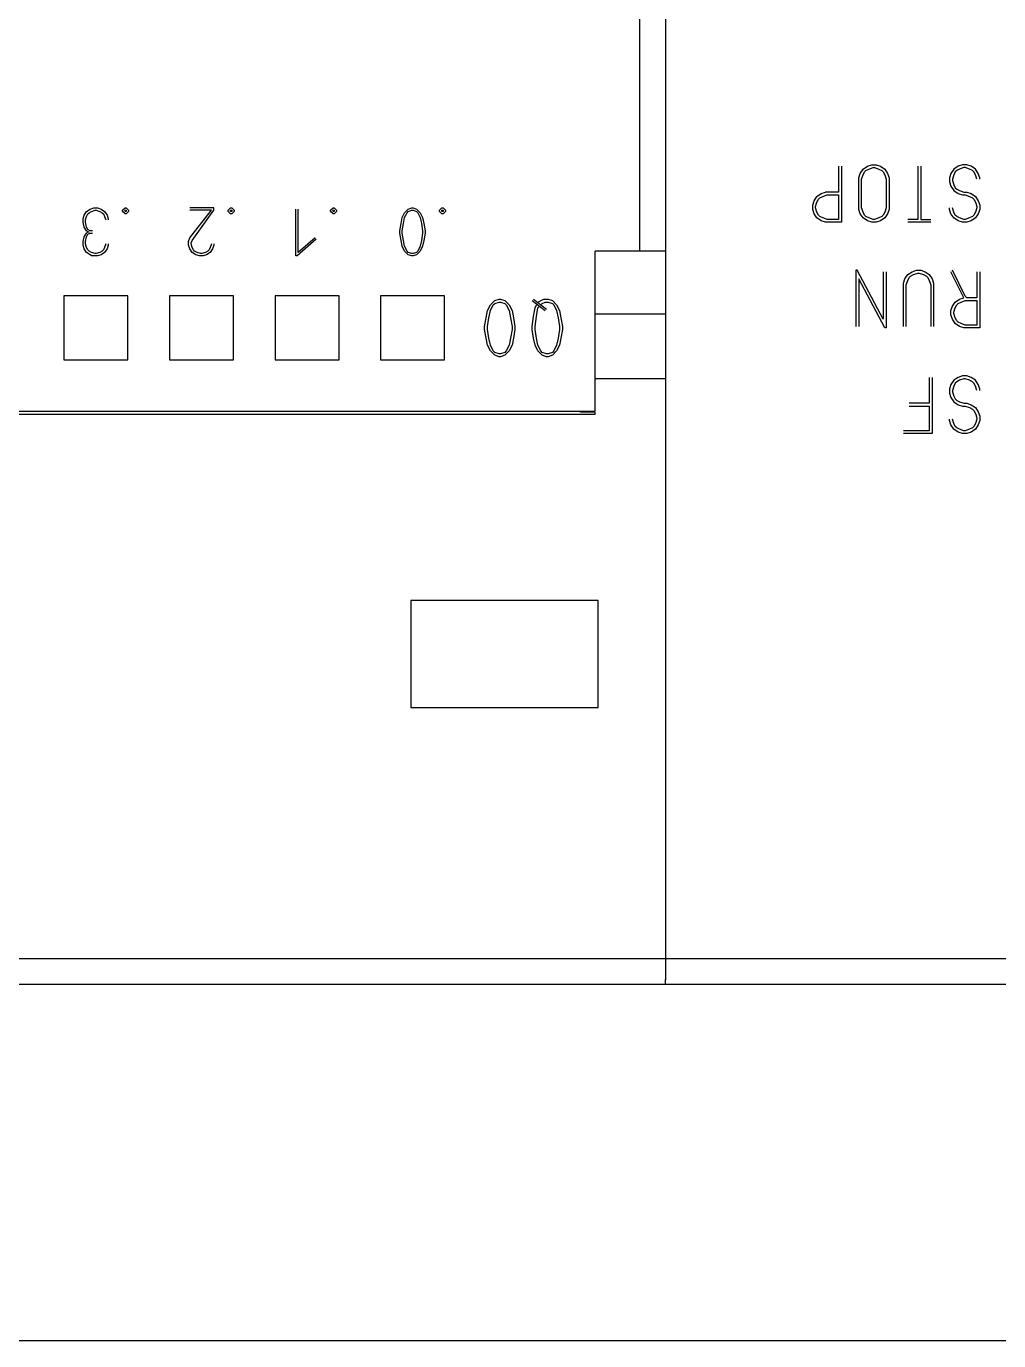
# Model space of a CAD drawing. Header units: inches. Extents: x 1238 to 1812, y 541 to 947.
# Drawn here: x 1505.17 to 1535.56, y 688.34 to 729.41 of the extents above; entities that cross this region are included whole.
import ezdxf

# ---------------------------------------------------------------- set-up
doc = ezdxf.new("R2010")
doc.units = ezdxf.units.IN
doc.header["$MEASUREMENT"] = 0
for name, color, linetype in [('0007LEVEL_0', 7, 'Continuous'), ('0007LEVEL_1', 7, 'Continuous'), ('8_ALL_NOTES_BALLOONS_SYMBOLS_GT', 7, 'Continuous'), ('RED_2.5mm^2', 1, 'Continuous')]:
    doc.layers.add(name, color=color, linetype=linetype)

msp = doc.modelspace()

# ---------------------------------------------------------------- linework, layer by layer
at = {"color": 7, "linetype": 'Continuous'}
for p, q in [((1525.148, 778.682), (1525.148, 700.282)), ((1522.948, 717.382), (1522.948, 722.382)), ((1525.148, 722.382), (1522.948, 722.382)), ((1506.348, 720.982), (1506.348, 718.982)), ((1508.348, 720.982), (1506.348, 720.982)), ((1508.348, 718.982), (1508.348, 720.982)), ((1509.648, 720.982), (1509.648, 718.982)), ((1511.648, 720.982), (1509.648, 720.982)), ((1511.648, 718.982), (1511.648, 720.982)), ((1512.948, 720.982), (1512.948, 718.982)), ((1514.948, 720.982), (1512.948, 720.982)), ((1514.948, 718.982), (1514.948, 720.982)), ((1516.248, 720.982), (1516.248, 718.982)), ((1518.248, 720.982), (1516.248, 720.982)), ((1518.248, 718.982), (1518.248, 720.982)), ((1525.148, 720.409), (1522.948, 720.409)), ((1506.348, 718.982), (1508.348, 718.982)), ((1509.648, 718.982), (1511.648, 718.982)), ((1512.948, 718.982), (1514.948, 718.982)), ((1516.248, 718.982), (1518.248, 718.982)), ((1525.148, 718.394), (1522.948, 718.394)), ((1369.748, 717.382), (1522.948, 717.382)), ((1369.748, 717.291), (1522.948, 717.291)), ((1522.948, 717.291), (1522.948, 717.35)), ((1517.188, 711.462), (1517.188, 708.122)), ((1523.048, 711.462), (1517.188, 711.462)), ((1523.048, 708.122), (1523.048, 711.462)), ((1517.188, 708.122), (1523.048, 708.122)), ((1502.728, 699.482), (1562.748, 699.482))]:
    msp.add_line(p, q, dxfattribs=at)
for points in [[(1522.948, 717.35), (1522.706, 717.351), (1522.546, 717.353), (1522.46, 717.356)], [(1525.148, 700.282), (1525.147, 699.975), (1525.145, 699.716), (1525.142, 699.543), (1525.138, 699.482)]]:
    msp.add_spline(points, degree=3, dxfattribs=at)
at = {"layer": '0007LEVEL_0', "color": 7, "linetype": 'Continuous'}
for p, q in [((1507.061, 723.619), (1507.173, 723.694)), ((1507.173, 723.694), (1507.286, 723.732)), ((1507.211, 723.619), (1507.323, 723.657)), ((1507.286, 723.732), (1507.398, 723.732)), ((1507.323, 723.657), (1507.361, 723.657)), ((1507.361, 723.657), (1507.473, 723.619)), ((1507.398, 723.732), (1507.511, 723.694)), ((1507.511, 723.694), (1507.623, 723.619)), ((1508.186, 723.657), (1508.261, 723.732)), ((1508.186, 723.619), (1508.186, 723.657)), ((1508.261, 723.732), (1508.298, 723.732)), ((1508.261, 723.619), (1508.261, 723.657)), ((1508.261, 723.657), (1508.298, 723.657)), ((1508.298, 723.732), (1508.373, 723.657)), ((1508.298, 723.657), (1508.298, 723.619)), ((1508.373, 723.657), (1508.373, 723.619)), ((1511.036, 723.732), (1510.286, 723.732)), ((1510.286, 722.794), (1510.961, 723.657)), ((1510.961, 723.657), (1510.286, 723.657)), ((1510.361, 722.719), (1511.036, 723.657)), ((1511.036, 723.657), (1511.036, 723.732)), ((1511.486, 723.657), (1511.561, 723.732)), ((1511.486, 723.619), (1511.486, 723.657)), ((1511.561, 723.732), (1511.598, 723.732)), ((1511.561, 723.619), (1511.561, 723.657)), ((1511.561, 723.657), (1511.598, 723.657)), ((1511.598, 723.732), (1511.673, 723.657)), ((1511.598, 723.657), (1511.598, 723.619)), ((1511.673, 723.657), (1511.673, 723.619)), ((1513.598, 722.232), (1513.598, 723.694)), ((1513.673, 722.344), (1513.673, 723.694)), ((1514.686, 723.657), (1514.761, 723.732)), ((1514.686, 723.619), (1514.686, 723.657)), ((1514.761, 723.732), (1514.798, 723.732)), ((1514.761, 723.619), (1514.761, 723.657)), ((1514.761, 723.657), (1514.798, 723.657)), ((1514.798, 723.732), (1514.873, 723.657)), ((1514.798, 723.657), (1514.798, 723.619)), ((1514.873, 723.657), (1514.873, 723.619)), ((1516.998, 723.582), (1517.111, 723.694)), ((1517.111, 723.694), (1517.223, 723.732)), ((1517.111, 723.619), (1517.223, 723.657)), ((1517.223, 723.732), (1517.261, 723.732)), ((1517.223, 723.657), (1517.261, 723.657)), ((1517.261, 723.732), (1517.373, 723.694)), ((1517.261, 723.657), (1517.373, 723.619)), ((1517.373, 723.694), (1517.486, 723.582)), ((1518.086, 723.657), (1518.161, 723.732)), ((1518.086, 723.619), (1518.086, 723.657)), ((1518.161, 723.732), (1518.198, 723.732)), ((1518.161, 723.619), (1518.161, 723.657)), ((1518.161, 723.657), (1518.198, 723.657)), ((1518.198, 723.732), (1518.273, 723.657)), ((1518.198, 723.657), (1518.198, 723.619)), ((1518.273, 723.657), (1518.273, 723.619)), ((1506.948, 723.394), (1506.986, 723.507)), ((1506.948, 723.282), (1506.948, 723.394)), ((1506.986, 723.132), (1506.948, 723.282)), ((1506.986, 723.507), (1507.061, 723.619)), ((1507.023, 723.357), (1507.061, 723.469)), ((1507.023, 723.282), (1507.023, 723.357)), ((1507.061, 723.132), (1507.023, 723.282)), ((1507.061, 723.469), (1507.098, 723.544)), ((1507.098, 723.544), (1507.136, 723.582)), ((1507.136, 723.582), (1507.211, 723.619)), ((1507.473, 723.619), (1507.548, 723.582)), ((1507.548, 723.582), (1507.586, 723.544)), ((1507.586, 723.544), (1507.623, 723.469)), ((1507.623, 723.619), (1507.698, 723.507)), ((1507.623, 723.469), (1507.661, 723.357)), ((1507.698, 723.507), (1507.736, 723.394)), ((1507.736, 723.394), (1507.736, 723.357)), ((1508.261, 723.544), (1508.186, 723.619)), ((1508.298, 723.619), (1508.261, 723.619)), ((1508.298, 723.544), (1508.261, 723.544)), ((1508.373, 723.619), (1508.298, 723.544)), ((1511.561, 723.544), (1511.486, 723.619)), ((1511.598, 723.619), (1511.561, 723.619)), ((1511.598, 723.544), (1511.561, 723.544)), ((1511.673, 723.619), (1511.598, 723.544)), ((1514.761, 723.544), (1514.686, 723.619)), ((1514.798, 723.619), (1514.761, 723.619)), ((1514.798, 723.544), (1514.761, 723.544)), ((1514.873, 723.619), (1514.798, 723.544)), ((1516.848, 723.019), (1516.886, 723.244)), ((1516.886, 723.244), (1516.923, 723.432)), ((1516.923, 723.432), (1516.998, 723.582)), ((1516.923, 723.019), (1516.961, 723.244)), ((1516.961, 723.244), (1516.998, 723.432)), ((1516.998, 723.432), (1517.073, 723.582)), ((1517.073, 723.582), (1517.111, 723.619)), ((1517.373, 723.619), (1517.411, 723.582)), ((1517.411, 723.582), (1517.486, 723.432)), ((1517.486, 723.582), (1517.561, 723.432)), ((1517.486, 723.432), (1517.523, 723.244)), ((1517.523, 723.244), (1517.561, 723.019)), ((1517.561, 723.432), (1517.598, 723.244)), ((1517.598, 723.244), (1517.636, 723.019)), ((1518.161, 723.544), (1518.086, 723.619)), ((1518.198, 723.619), (1518.161, 723.619)), ((1518.198, 723.544), (1518.161, 723.544)), ((1518.273, 723.619), (1518.198, 723.544)), ((1506.948, 722.682), (1506.986, 722.832)), ((1507.061, 723.019), (1506.986, 723.132)), ((1506.986, 722.832), (1507.061, 722.944)), ((1507.023, 722.682), (1507.061, 722.832)), ((1507.098, 723.057), (1507.061, 723.132)), ((1507.098, 722.982), (1507.061, 723.019)), ((1507.061, 722.944), (1507.098, 722.982)), ((1507.061, 722.832), (1507.098, 722.907)), ((1507.173, 723.019), (1507.098, 723.057)), ((1507.098, 722.982), (1507.136, 722.982)), ((1507.098, 722.907), (1507.173, 722.944)), ((1507.248, 723.019), (1507.173, 723.019)), ((1507.173, 722.944), (1507.248, 722.944)), ((1516.848, 722.944), (1516.848, 723.019)), ((1516.886, 722.719), (1516.848, 722.944)), ((1516.923, 722.944), (1516.923, 723.019)), ((1516.961, 722.719), (1516.923, 722.944)), ((1517.561, 722.944), (1517.523, 722.719)), ((1517.561, 723.019), (1517.561, 722.944)), ((1517.636, 722.944), (1517.598, 722.719)), ((1517.636, 723.019), (1517.636, 722.944)), ((1506.948, 722.569), (1506.948, 722.682)), ((1506.986, 722.457), (1506.948, 722.569)), ((1507.061, 722.344), (1506.986, 722.457)), ((1507.023, 722.607), (1507.023, 722.682)), ((1507.061, 722.494), (1507.023, 722.607)), ((1507.098, 722.419), (1507.061, 722.494)), ((1507.136, 722.382), (1507.098, 722.419)), ((1507.586, 722.419), (1507.548, 722.382)), ((1507.623, 722.494), (1507.586, 722.419)), ((1507.661, 722.607), (1507.623, 722.494)), ((1507.698, 722.457), (1507.623, 722.344)), ((1507.736, 722.569), (1507.698, 722.457)), ((1507.736, 722.607), (1507.736, 722.569)), ((1510.248, 722.682), (1510.286, 722.794)), ((1510.248, 722.569), (1510.248, 722.682)), ((1510.286, 722.457), (1510.248, 722.569)), ((1510.361, 722.344), (1510.286, 722.457)), ((1510.323, 722.644), (1510.361, 722.719)), ((1510.323, 722.607), (1510.323, 722.644)), ((1510.361, 722.494), (1510.323, 722.607)), ((1510.398, 722.419), (1510.361, 722.494)), ((1510.436, 722.382), (1510.398, 722.419)), ((1510.886, 722.419), (1510.848, 722.382)), ((1510.923, 722.494), (1510.886, 722.419)), ((1510.961, 722.607), (1510.923, 722.494)), ((1510.998, 722.457), (1510.923, 722.344)), ((1511.036, 722.569), (1510.998, 722.457)), ((1511.036, 722.607), (1511.036, 722.569)), ((1514.236, 722.757), (1513.636, 722.232)), ((1514.198, 722.794), (1513.673, 722.344)), ((1516.923, 722.532), (1516.886, 722.719)), ((1516.998, 722.382), (1516.923, 722.532)), ((1516.998, 722.532), (1516.961, 722.719)), ((1517.073, 722.382), (1516.998, 722.532)), ((1517.486, 722.532), (1517.411, 722.382)), ((1517.523, 722.719), (1517.486, 722.532)), ((1517.561, 722.532), (1517.486, 722.382)), ((1517.598, 722.719), (1517.561, 722.532)), ((1507.173, 722.269), (1507.061, 722.344)), ((1507.211, 722.344), (1507.136, 722.382)), ((1507.211, 722.232), (1507.173, 722.269)), ((1507.323, 722.307), (1507.211, 722.344)), ((1507.398, 722.232), (1507.211, 722.232)), ((1507.361, 722.307), (1507.323, 722.307)), ((1507.473, 722.344), (1507.361, 722.307)), ((1507.511, 722.269), (1507.398, 722.232)), ((1507.548, 722.382), (1507.473, 722.344)), ((1507.623, 722.344), (1507.511, 722.269)), ((1510.473, 722.269), (1510.361, 722.344)), ((1510.511, 722.344), (1510.436, 722.382)), ((1510.586, 722.232), (1510.473, 722.269)), ((1510.623, 722.307), (1510.511, 722.344)), ((1510.698, 722.232), (1510.586, 722.232)), ((1510.661, 722.307), (1510.623, 722.307)), ((1510.773, 722.344), (1510.661, 722.307)), ((1510.811, 722.269), (1510.698, 722.232)), ((1510.848, 722.382), (1510.773, 722.344)), ((1510.923, 722.344), (1510.811, 722.269)), ((1513.636, 722.232), (1513.598, 722.232)), ((1517.111, 722.269), (1516.998, 722.382)), ((1517.111, 722.344), (1517.073, 722.382)), ((1517.223, 722.307), (1517.111, 722.344)), ((1517.223, 722.232), (1517.111, 722.269)), ((1517.261, 722.307), (1517.223, 722.307)), ((1517.261, 722.232), (1517.223, 722.232)), ((1517.373, 722.344), (1517.261, 722.307)), ((1517.373, 722.269), (1517.261, 722.232)), ((1517.486, 722.382), (1517.373, 722.269)), ((1517.411, 722.382), (1517.373, 722.344)), ((1519.678, 720.702), (1519.813, 720.837)), ((1519.813, 720.837), (1519.948, 720.882)), ((1519.813, 720.747), (1519.948, 720.792)), ((1519.948, 720.882), (1519.993, 720.882)), ((1519.948, 720.792), (1519.993, 720.792)), ((1519.993, 720.882), (1520.128, 720.837)), ((1519.993, 720.792), (1520.128, 720.747)), ((1520.128, 720.837), (1520.263, 720.702)), ((1520.983, 720.837), (1521.388, 720.522)), ((1521.028, 720.882), (1521.433, 720.567)), ((1521.163, 720.792), (1521.343, 720.882)), ((1521.298, 720.747), (1521.388, 720.792)), ((1521.343, 720.882), (1521.478, 720.882)), ((1521.388, 720.792), (1521.478, 720.792)), ((1521.478, 720.882), (1521.613, 720.837)), ((1521.478, 720.792), (1521.613, 720.747)), ((1521.613, 720.837), (1521.748, 720.702)), ((1519.543, 720.297), (1519.588, 720.522)), ((1519.588, 720.522), (1519.678, 720.702)), ((1519.633, 720.297), (1519.678, 720.522)), ((1519.678, 720.522), (1519.768, 720.702)), ((1519.768, 720.702), (1519.813, 720.747)), ((1520.128, 720.747), (1520.173, 720.702)), ((1520.173, 720.702), (1520.263, 720.522)), ((1520.263, 720.702), (1520.353, 720.522)), ((1520.263, 720.522), (1520.308, 720.297)), ((1520.353, 720.522), (1520.398, 720.297)), ((1521.028, 720.342), (1521.073, 720.612)), ((1521.073, 720.612), (1521.118, 720.702)), ((1521.118, 720.342), (1521.163, 720.612)), ((1521.163, 720.612), (1521.208, 720.657)), ((1521.253, 720.702), (1521.298, 720.747)), ((1521.613, 720.747), (1521.658, 720.702)), ((1521.658, 720.702), (1521.748, 720.522)), ((1521.748, 720.702), (1521.838, 720.522)), ((1521.748, 720.522), (1521.793, 720.297)), ((1521.838, 720.522), (1521.883, 720.297)), ((1519.498, 720.027), (1519.543, 720.297)), ((1519.498, 719.937), (1519.498, 720.027)), ((1519.588, 720.027), (1519.633, 720.297)), ((1519.588, 719.937), (1519.588, 720.027)), ((1520.308, 720.297), (1520.353, 720.027)), ((1520.353, 720.027), (1520.353, 719.937)), ((1520.398, 720.297), (1520.443, 720.027)), ((1520.443, 720.027), (1520.443, 719.937)), ((1520.983, 720.027), (1521.028, 720.342)), ((1520.983, 719.937), (1520.983, 720.027)), ((1521.073, 720.027), (1521.118, 720.342)), ((1521.073, 719.937), (1521.073, 720.027)), ((1521.793, 720.297), (1521.838, 720.027)), ((1521.838, 720.027), (1521.838, 719.937)), ((1521.883, 720.297), (1521.928, 720.027)), ((1521.928, 720.027), (1521.928, 719.937)), ((1519.543, 719.667), (1519.498, 719.937)), ((1519.588, 719.442), (1519.543, 719.667)), ((1519.633, 719.667), (1519.588, 719.937)), ((1519.678, 719.442), (1519.633, 719.667)), ((1520.308, 719.667), (1520.263, 719.442)), ((1520.353, 719.937), (1520.308, 719.667)), ((1520.398, 719.667), (1520.353, 719.442)), ((1520.443, 719.937), (1520.398, 719.667)), ((1521.028, 719.667), (1520.983, 719.937)), ((1521.073, 719.442), (1521.028, 719.667)), ((1521.118, 719.667), (1521.073, 719.937)), ((1521.163, 719.442), (1521.118, 719.667)), ((1521.793, 719.667), (1521.748, 719.442)), ((1521.838, 719.937), (1521.793, 719.667)), ((1521.883, 719.667), (1521.838, 719.442)), ((1521.928, 719.937), (1521.883, 719.667)), ((1519.678, 719.262), (1519.588, 719.442)), ((1519.768, 719.262), (1519.678, 719.442)), ((1519.813, 719.127), (1519.678, 719.262)), ((1519.813, 719.217), (1519.768, 719.262)), ((1519.948, 719.172), (1519.813, 719.217)), ((1519.948, 719.082), (1519.813, 719.127)), ((1519.993, 719.172), (1519.948, 719.172)), ((1520.128, 719.217), (1519.993, 719.172)), ((1520.128, 719.127), (1519.993, 719.082)), ((1520.263, 719.262), (1520.128, 719.127)), ((1520.173, 719.262), (1520.128, 719.217)), ((1520.263, 719.442), (1520.173, 719.262)), ((1520.353, 719.442), (1520.263, 719.262)), ((1521.163, 719.262), (1521.073, 719.442)), ((1521.253, 719.262), (1521.163, 719.442)), ((1521.298, 719.127), (1521.163, 719.262)), ((1521.298, 719.217), (1521.253, 719.262)), ((1521.433, 719.172), (1521.298, 719.217)), ((1521.433, 719.082), (1521.298, 719.127)), ((1521.478, 719.172), (1521.433, 719.172)), ((1521.613, 719.217), (1521.478, 719.172)), ((1521.613, 719.127), (1521.478, 719.082)), ((1521.658, 719.262), (1521.613, 719.217)), ((1521.748, 719.262), (1521.613, 719.127)), ((1521.748, 719.442), (1521.658, 719.262)), ((1521.838, 719.442), (1521.748, 719.262)), ((1519.993, 719.082), (1519.948, 719.082)), ((1521.478, 719.082), (1521.433, 719.082))]:
    msp.add_line(p, q, dxfattribs=at)
at = {"layer": '0007LEVEL_1', "color": 7, "linetype": 'Continuous'}
for p, q in [((1530.558, 725.037), (1530.558, 724.227)), ((1530.648, 725.037), (1530.648, 723.282)), ((1531.233, 724.812), (1531.323, 724.947)), ((1531.323, 724.947), (1531.458, 725.037)), ((1531.368, 724.857), (1531.413, 724.902)), ((1531.413, 724.902), (1531.503, 724.947)), ((1531.458, 725.037), (1531.593, 725.082)), ((1531.503, 724.947), (1531.638, 724.992)), ((1531.593, 725.082), (1531.728, 725.082)), ((1531.638, 724.992), (1531.683, 724.992)), ((1531.683, 724.992), (1531.818, 724.947)), ((1531.728, 725.082), (1531.863, 725.037)), ((1531.818, 724.947), (1531.908, 724.902)), ((1531.863, 725.037), (1531.998, 724.947)), ((1531.908, 724.902), (1531.953, 724.857)), ((1531.998, 724.947), (1532.088, 724.812)), ((1533.033, 725.037), (1533.033, 723.372)), ((1533.123, 725.037), (1533.123, 723.372)), ((1534.158, 724.947), (1534.068, 724.812)), ((1534.293, 725.037), (1534.158, 724.947)), ((1534.248, 724.902), (1534.203, 724.857)), ((1534.338, 724.947), (1534.248, 724.902)), ((1534.428, 725.082), (1534.293, 725.037)), ((1534.473, 724.992), (1534.338, 724.947)), ((1534.563, 725.082), (1534.428, 725.082)), ((1534.518, 724.992), (1534.473, 724.992)), ((1534.653, 724.947), (1534.518, 724.992)), ((1534.698, 725.037), (1534.563, 725.082)), ((1534.743, 724.902), (1534.653, 724.947)), ((1534.833, 724.947), (1534.698, 725.037)), ((1534.788, 724.857), (1534.743, 724.902)), ((1534.923, 724.812), (1534.833, 724.947)), ((1531.188, 724.677), (1531.233, 724.812)), ((1531.188, 723.687), (1531.188, 724.677)), ((1531.278, 724.632), (1531.323, 724.767)), ((1531.278, 723.732), (1531.278, 724.632)), ((1531.323, 724.767), (1531.368, 724.857)), ((1531.953, 724.857), (1531.998, 724.767)), ((1531.998, 724.767), (1532.043, 724.632)), ((1532.043, 724.632), (1532.043, 723.732)), ((1532.088, 724.812), (1532.133, 724.677)), ((1532.133, 724.677), (1532.133, 723.687)), ((1534.068, 724.812), (1534.023, 724.677)), ((1534.023, 724.677), (1534.023, 724.542)), ((1534.023, 724.542), (1534.068, 724.407)), ((1534.158, 724.767), (1534.113, 724.632)), ((1534.113, 724.632), (1534.113, 724.587)), ((1534.113, 724.587), (1534.158, 724.452)), ((1534.203, 724.857), (1534.158, 724.767)), ((1534.833, 724.767), (1534.788, 724.857)), ((1534.878, 724.632), (1534.833, 724.767)), ((1534.968, 724.677), (1534.923, 724.812)), ((1534.968, 724.632), (1534.968, 724.677)), ((1529.793, 723.957), (1529.883, 724.092)), ((1529.883, 724.092), (1530.018, 724.182)), ((1529.973, 724.047), (1530.063, 724.092)), ((1530.018, 724.182), (1530.153, 724.227)), ((1530.063, 724.092), (1530.198, 724.137)), ((1530.558, 724.227), (1530.153, 724.227)), ((1530.198, 724.137), (1530.558, 724.137)), ((1530.558, 724.137), (1530.558, 723.372)), ((1534.068, 724.407), (1534.158, 724.272)), ((1534.158, 724.452), (1534.203, 724.362)), ((1534.158, 724.272), (1534.293, 724.182)), ((1534.203, 724.362), (1534.248, 724.317)), ((1534.248, 724.317), (1534.338, 724.272)), ((1534.293, 724.182), (1534.428, 724.137)), ((1534.338, 724.272), (1534.473, 724.227)), ((1534.428, 724.137), (1534.518, 724.137)), ((1534.473, 724.227), (1534.563, 724.227)), ((1534.518, 724.137), (1534.653, 724.092)), ((1534.563, 724.227), (1534.698, 724.182)), ((1534.653, 724.092), (1534.743, 724.047)), ((1534.698, 724.182), (1534.833, 724.092)), ((1534.833, 724.092), (1534.923, 723.957)), ((1529.748, 723.822), (1529.793, 723.957)), ((1529.748, 723.687), (1529.748, 723.822)), ((1529.793, 723.552), (1529.748, 723.687)), ((1529.838, 723.777), (1529.883, 723.912)), ((1529.838, 723.732), (1529.838, 723.777)), ((1529.883, 723.597), (1529.838, 723.732)), ((1529.883, 723.912), (1529.928, 724.002)), ((1529.928, 724.002), (1529.973, 724.047)), ((1531.233, 723.552), (1531.188, 723.687)), ((1531.323, 723.597), (1531.278, 723.732)), ((1532.043, 723.732), (1531.998, 723.597)), ((1532.133, 723.687), (1532.088, 723.552)), ((1534.023, 723.687), (1534.023, 723.732)), ((1534.068, 723.552), (1534.023, 723.687)), ((1534.158, 723.597), (1534.113, 723.732)), ((1534.743, 724.047), (1534.788, 724.002)), ((1534.788, 724.002), (1534.833, 723.912)), ((1534.833, 723.912), (1534.878, 723.777)), ((1534.878, 723.732), (1534.833, 723.597)), ((1534.878, 723.777), (1534.878, 723.732)), ((1534.923, 723.957), (1534.968, 723.822)), ((1534.968, 723.687), (1534.923, 723.552)), ((1534.968, 723.822), (1534.968, 723.687)), ((1529.883, 723.417), (1529.793, 723.552)), ((1529.928, 723.507), (1529.883, 723.597)), ((1530.018, 723.327), (1529.883, 723.417)), ((1529.973, 723.462), (1529.928, 723.507)), ((1530.063, 723.417), (1529.973, 723.462)), ((1530.153, 723.282), (1530.018, 723.327)), ((1530.198, 723.372), (1530.063, 723.417)), ((1530.648, 723.282), (1530.153, 723.282)), ((1530.558, 723.372), (1530.198, 723.372)), ((1531.323, 723.417), (1531.233, 723.552)), ((1531.368, 723.507), (1531.323, 723.597)), ((1531.458, 723.327), (1531.323, 723.417)), ((1531.413, 723.462), (1531.368, 723.507)), ((1531.503, 723.417), (1531.413, 723.462)), ((1531.593, 723.282), (1531.458, 723.327)), ((1531.638, 723.372), (1531.503, 723.417)), ((1531.728, 723.282), (1531.593, 723.282)), ((1531.683, 723.372), (1531.638, 723.372)), ((1531.818, 723.417), (1531.683, 723.372)), ((1531.863, 723.327), (1531.728, 723.282)), ((1531.908, 723.462), (1531.818, 723.417)), ((1531.998, 723.417), (1531.863, 723.327)), ((1531.953, 723.507), (1531.908, 723.462)), ((1531.998, 723.597), (1531.953, 723.507)), ((1532.088, 723.552), (1531.998, 723.417)), ((1533.033, 723.372), (1532.718, 723.372)), ((1533.438, 723.282), (1532.718, 723.282)), ((1533.123, 723.372), (1533.438, 723.372)), ((1534.158, 723.417), (1534.068, 723.552)), ((1534.203, 723.507), (1534.158, 723.597)), ((1534.293, 723.327), (1534.158, 723.417)), ((1534.248, 723.462), (1534.203, 723.507)), ((1534.338, 723.417), (1534.248, 723.462)), ((1534.428, 723.282), (1534.293, 723.327)), ((1534.473, 723.372), (1534.338, 723.417)), ((1534.563, 723.282), (1534.428, 723.282)), ((1534.518, 723.372), (1534.473, 723.372)), ((1534.653, 723.417), (1534.518, 723.372)), ((1534.698, 723.327), (1534.563, 723.282)), ((1534.743, 723.462), (1534.653, 723.417)), ((1534.833, 723.417), (1534.698, 723.327)), ((1534.788, 723.507), (1534.743, 723.462)), ((1534.833, 723.597), (1534.788, 723.507)), ((1534.923, 723.552), (1534.833, 723.417)), ((1531.098, 721.782), (1531.098, 720.027)), ((1531.143, 721.782), (1531.098, 721.782)), ((1531.953, 720.252), (1531.143, 721.782)), ((1531.953, 721.737), (1531.953, 720.252)), ((1532.043, 721.737), (1532.043, 719.982)), ((1532.628, 721.512), (1532.718, 721.647)), ((1532.718, 721.647), (1532.853, 721.737)), ((1532.763, 721.557), (1532.808, 721.602)), ((1532.808, 721.602), (1532.898, 721.647)), ((1532.853, 721.737), (1532.988, 721.782)), ((1532.898, 721.647), (1533.033, 721.692)), ((1532.988, 721.782), (1533.123, 721.782)), ((1533.033, 721.692), (1533.078, 721.692)), ((1533.078, 721.692), (1533.213, 721.647)), ((1533.123, 721.782), (1533.258, 721.737)), ((1533.213, 721.647), (1533.303, 721.602)), ((1533.258, 721.737), (1533.393, 721.647)), ((1533.303, 721.602), (1533.348, 721.557)), ((1533.393, 721.647), (1533.483, 721.512)), ((1534.473, 720.927), (1534.068, 721.737)), ((1534.518, 720.972), (1534.113, 721.782)), ((1534.878, 721.737), (1534.878, 720.927)), ((1534.968, 721.737), (1534.968, 719.982)), ((1531.188, 721.512), (1531.188, 720.027)), ((1531.998, 719.982), (1531.188, 721.512)), ((1532.583, 721.377), (1532.628, 721.512)), ((1532.583, 720.027), (1532.583, 721.377)), ((1532.673, 721.332), (1532.718, 721.467)), ((1532.673, 720.027), (1532.673, 721.332)), ((1532.718, 721.467), (1532.763, 721.557)), ((1533.348, 721.557), (1533.393, 721.467)), ((1533.393, 721.467), (1533.438, 721.332)), ((1533.438, 721.332), (1533.438, 720.027)), ((1533.483, 721.512), (1533.528, 721.377)), ((1533.528, 721.377), (1533.528, 720.027)), ((1534.113, 720.657), (1534.203, 720.792)), ((1534.203, 720.792), (1534.338, 720.882)), ((1534.293, 720.747), (1534.383, 720.792)), ((1534.338, 720.882), (1534.473, 720.927)), ((1534.383, 720.792), (1534.518, 720.837)), ((1534.563, 720.927), (1534.518, 720.972)), ((1534.518, 720.837), (1534.878, 720.837)), ((1534.878, 720.927), (1534.563, 720.927)), ((1534.878, 720.837), (1534.878, 720.072)), ((1534.068, 720.522), (1534.113, 720.657)), ((1534.068, 720.387), (1534.068, 720.522)), ((1534.113, 720.252), (1534.068, 720.387)), ((1534.158, 720.477), (1534.203, 720.612)), ((1534.158, 720.432), (1534.158, 720.477)), ((1534.203, 720.297), (1534.158, 720.432)), ((1534.203, 720.612), (1534.248, 720.702)), ((1534.248, 720.702), (1534.293, 720.747)), ((1532.043, 719.982), (1531.998, 719.982)), ((1534.203, 720.117), (1534.113, 720.252)), ((1534.248, 720.207), (1534.203, 720.297)), ((1534.338, 720.027), (1534.203, 720.117)), ((1534.293, 720.162), (1534.248, 720.207)), ((1534.383, 720.117), (1534.293, 720.162)), ((1534.473, 719.982), (1534.338, 720.027)), ((1534.518, 720.072), (1534.383, 720.117)), ((1534.968, 719.982), (1534.473, 719.982)), ((1534.878, 720.072), (1534.518, 720.072)), ((1533.393, 718.437), (1533.393, 717.627)), ((1533.483, 718.437), (1533.483, 716.682)), ((1534.158, 718.347), (1534.068, 718.212)), ((1534.293, 718.437), (1534.158, 718.347)), ((1534.248, 718.302), (1534.203, 718.257)), ((1534.338, 718.347), (1534.248, 718.302)), ((1534.428, 718.482), (1534.293, 718.437)), ((1534.473, 718.392), (1534.338, 718.347)), ((1534.563, 718.482), (1534.428, 718.482)), ((1534.518, 718.392), (1534.473, 718.392)), ((1534.653, 718.347), (1534.518, 718.392)), ((1534.698, 718.437), (1534.563, 718.482)), ((1534.743, 718.302), (1534.653, 718.347)), ((1534.833, 718.347), (1534.698, 718.437)), ((1534.788, 718.257), (1534.743, 718.302)), ((1534.923, 718.212), (1534.833, 718.347)), ((1534.068, 718.212), (1534.023, 718.077)), ((1534.023, 718.077), (1534.023, 717.942)), ((1534.023, 717.942), (1534.068, 717.807)), ((1534.158, 718.167), (1534.113, 718.032)), ((1534.113, 718.032), (1534.113, 717.987)), ((1534.113, 717.987), (1534.158, 717.852)), ((1534.203, 718.257), (1534.158, 718.167)), ((1534.833, 718.167), (1534.788, 718.257)), ((1534.878, 718.032), (1534.833, 718.167)), ((1534.968, 718.077), (1534.923, 718.212)), ((1534.968, 718.032), (1534.968, 718.077)), ((1533.393, 717.627), (1532.763, 717.627)), ((1532.763, 717.537), (1533.393, 717.537)), ((1533.393, 717.537), (1533.393, 716.772)), ((1534.068, 717.807), (1534.158, 717.672)), ((1534.158, 717.852), (1534.203, 717.762)), ((1534.158, 717.672), (1534.293, 717.582)), ((1534.203, 717.762), (1534.248, 717.717)), ((1534.248, 717.717), (1534.338, 717.672)), ((1534.293, 717.582), (1534.428, 717.537)), ((1534.338, 717.672), (1534.473, 717.627)), ((1534.428, 717.537), (1534.518, 717.537)), ((1534.473, 717.627), (1534.563, 717.627)), ((1534.518, 717.537), (1534.653, 717.492)), ((1534.563, 717.627), (1534.698, 717.582)), ((1534.653, 717.492), (1534.743, 717.447)), ((1534.698, 717.582), (1534.833, 717.492)), ((1534.833, 717.492), (1534.923, 717.357)), ((1534.023, 717.087), (1534.023, 717.132)), ((1534.068, 716.952), (1534.023, 717.087)), ((1534.158, 716.997), (1534.113, 717.132)), ((1534.743, 717.447), (1534.788, 717.402)), ((1534.788, 717.402), (1534.833, 717.312)), ((1534.833, 717.312), (1534.878, 717.177)), ((1534.878, 717.132), (1534.833, 716.997)), ((1534.878, 717.177), (1534.878, 717.132)), ((1534.923, 717.357), (1534.968, 717.222)), ((1534.968, 717.087), (1534.923, 716.952)), ((1534.968, 717.222), (1534.968, 717.087)), ((1533.393, 716.772), (1532.583, 716.772)), ((1533.483, 716.682), (1532.583, 716.682)), ((1534.158, 716.817), (1534.068, 716.952)), ((1534.203, 716.907), (1534.158, 716.997)), ((1534.293, 716.727), (1534.158, 716.817)), ((1534.248, 716.862), (1534.203, 716.907)), ((1534.338, 716.817), (1534.248, 716.862)), ((1534.428, 716.682), (1534.293, 716.727)), ((1534.473, 716.772), (1534.338, 716.817)), ((1534.563, 716.682), (1534.428, 716.682)), ((1534.518, 716.772), (1534.473, 716.772)), ((1534.653, 716.817), (1534.518, 716.772)), ((1534.698, 716.727), (1534.563, 716.682)), ((1534.743, 716.862), (1534.653, 716.817)), ((1534.833, 716.817), (1534.698, 716.727)), ((1534.788, 716.907), (1534.743, 716.862)), ((1534.833, 716.997), (1534.788, 716.907)), ((1534.923, 716.952), (1534.833, 716.817))]:
    msp.add_line(p, q, dxfattribs=at)
at = {"layer": '8_ALL_NOTES_BALLOONS_SYMBOLS_GT', "color": 7, "linetype": 'Continuous'}
for p, q in [((1525.148, 778.682), (1525.148, 700.282)), ((1524.348, 722.382), (1524.348, 756.582)), ((1522.948, 717.382), (1522.948, 722.382)), ((1525.148, 722.382), (1522.948, 722.382)), ((1525.148, 720.409), (1522.948, 720.409)), ((1525.148, 718.394), (1522.948, 718.394)), ((1522.948, 717.35), (1522.706, 717.351)), ((1522.948, 717.291), (1522.948, 717.35)), ((1502.728, 700.282), (1563.548, 700.282)), ((1525.148, 700.282), (1525.147, 699.975)), ((1525.147, 699.975), (1525.145, 699.716)), ((1525.142, 699.543), (1525.138, 699.482)), ((1525.145, 699.716), (1525.142, 699.543))]:
    msp.add_line(p, q, dxfattribs=at)
at = {"layer": 'RED_2.5mm^2'}
msp.add_line((1638.249, 688.338), (1481.908, 688.338), dxfattribs=at)

doc.saveas('drawing.dxf')
